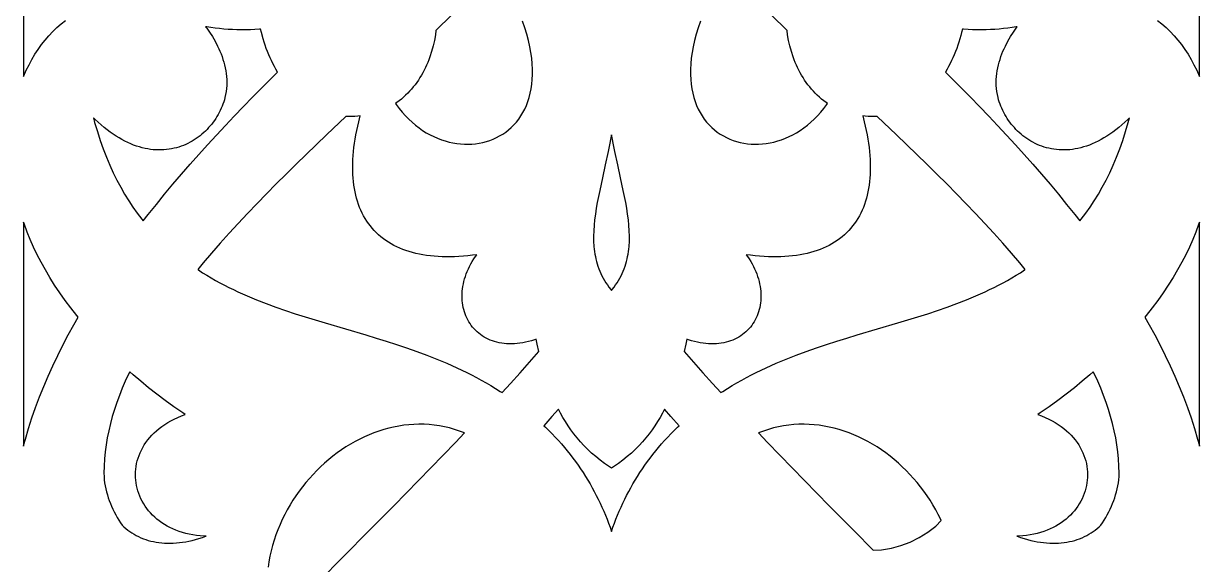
# Model space of a CAD drawing. Extents: x -340 to 340, y -265 to 265.
# Drawn here: x -290 to -230.4, y -152.7 to -125.3 of the extents above; entities that cross this region are included whole.
import ezdxf

# ---------------------------------------------------------------- set-up
doc = ezdxf.new("R2010")
doc.units = 0
doc.layers.add('LAYER_1', color=18, linetype='CONTINUOUS')

msp = doc.modelspace()

# ---------------------------------------------------------------- linework, layer by layer
at = {"layer": 'LAYER_1'}
for points in [[(-290.021, -116.634), (-290.021, -127.98), (-290.007, -127.945), (-289.88, -127.658), (-289.743, -127.38), (-289.596, -127.111), (-289.44, -126.851), (-289.276, -126.6), (-289.103, -126.359), (-288.921, -126.128), (-288.731, -125.907), (-288.534, -125.697), (-288.329, -125.497), (-288.116, -125.309), (-287.896, -125.132)], [(-232.547, -125.132), (-232.327, -125.309), (-232.114, -125.497), (-231.909, -125.697), (-231.712, -125.907), (-231.522, -126.128), (-231.34, -126.359), (-231.167, -126.6), (-231.003, -126.851), (-230.847, -127.111), (-230.7, -127.38), (-230.563, -127.658), (-230.436, -127.945), (-230.422, -127.98), (-230.422, -116.634)], [(-268.308, -124.845), (-269.119, -125.642), (-269.147, -125.858), (-269.199, -126.145), (-269.263, -126.429), (-269.341, -126.711), (-269.432, -126.987), (-269.483, -127.125), (-269.538, -127.261), (-269.595, -127.394), (-269.656, -127.526), (-269.72, -127.657), (-269.788, -127.785), (-269.859, -127.911), (-269.933, -128.035), (-270.011, -128.157), (-270.092, -128.276), (-270.177, -128.392), (-270.266, -128.506), (-270.357, -128.616), (-270.453, -128.724), (-270.551, -128.828), (-270.654, -128.929), (-270.76, -129.026), (-270.869, -129.12), (-270.982, -129.21), (-271.098, -129.295), (-271.165, -129.341), (-271.132, -129.39), (-270.982, -129.594), (-270.826, -129.787), (-270.664, -129.969), (-270.498, -130.139), (-270.327, -130.299), (-270.153, -130.447), (-269.974, -130.584), (-269.792, -130.711), (-269.607, -130.827), (-269.419, -130.932), (-269.229, -131.027), (-269.038, -131.111), (-268.845, -131.185), (-268.651, -131.248), (-268.456, -131.301), (-268.261, -131.344), (-268.067, -131.376), (-267.873, -131.399), (-267.68, -131.411), (-267.488, -131.413), (-267.299, -131.405), (-267.111, -131.388), (-266.926, -131.36), (-266.744, -131.323), (-266.565, -131.276), (-266.39, -131.22), (-266.219, -131.154), (-266.053, -131.078), (-265.891, -130.993), (-265.735, -130.899), (-265.584, -130.796), (-265.439, -130.683), (-265.3, -130.561), (-265.168, -130.429), (-265.043, -130.289), (-264.925, -130.139), (-264.815, -129.98), (-264.713, -129.811), (-264.619, -129.633), (-264.534, -129.446), (-264.459, -129.25), (-264.393, -129.044), (-264.337, -128.828), (-264.291, -128.603), (-264.257, -128.369), (-264.234, -128.125), (-264.223, -127.872), (-264.225, -127.609), (-264.239, -127.337), (-264.266, -127.055), (-264.308, -126.764), (-264.363, -126.464), (-264.433, -126.155), (-264.518, -125.836), (-264.619, -125.508), (-264.736, -125.171)], [(-255.707, -125.171), (-255.824, -125.508), (-255.925, -125.836), (-256.01, -126.155), (-256.08, -126.464), (-256.136, -126.764), (-256.177, -127.055), (-256.205, -127.337), (-256.219, -127.609), (-256.22, -127.872), (-256.209, -128.125), (-256.186, -128.369), (-256.152, -128.603), (-256.107, -128.828), (-256.051, -129.044), (-255.985, -129.25), (-255.909, -129.446), (-255.824, -129.633), (-255.731, -129.811), (-255.628, -129.98), (-255.518, -130.139), (-255.4, -130.289), (-255.275, -130.429), (-255.143, -130.561), (-255.004, -130.683), (-254.859, -130.796), (-254.709, -130.899), (-254.552, -130.993), (-254.391, -131.078), (-254.224, -131.154), (-254.053, -131.22), (-253.878, -131.276), (-253.7, -131.323), (-253.518, -131.36), (-253.333, -131.388), (-253.145, -131.405), (-252.955, -131.413), (-252.764, -131.411), (-252.571, -131.399), (-252.377, -131.376), (-252.182, -131.344), (-251.987, -131.301), (-251.793, -131.248), (-251.599, -131.185), (-251.406, -131.111), (-251.214, -131.027), (-251.024, -130.932), (-250.837, -130.827), (-250.652, -130.711), (-250.47, -130.584), (-250.291, -130.447), (-250.116, -130.299), (-249.945, -130.139), (-249.779, -129.969), (-249.618, -129.787), (-249.462, -129.594), (-249.312, -129.39), (-249.279, -129.341), (-249.346, -129.295), (-249.462, -129.21), (-249.575, -129.12), (-249.684, -129.026), (-249.79, -128.929), (-249.892, -128.828), (-249.991, -128.724), (-250.086, -128.616), (-250.178, -128.506), (-250.266, -128.392), (-250.351, -128.276), (-250.432, -128.157), (-250.51, -128.035), (-250.585, -127.911), (-250.656, -127.785), (-250.723, -127.657), (-250.788, -127.526), (-250.849, -127.394), (-250.906, -127.261), (-250.96, -127.125), (-251.011, -126.987), (-251.102, -126.711), (-251.18, -126.429), (-251.245, -126.145), (-251.296, -125.858), (-251.325, -125.642), (-252.135, -124.845)], [(-275.053, -153.594), (-273.785, -152.305), (-272.52, -151.025), (-271.257, -149.749), (-270, -148.472), (-268.75, -147.186), (-268.128, -146.539), (-267.669, -146.056), (-267.919, -145.96), (-268.175, -145.875), (-268.432, -145.801), (-268.689, -145.74), (-268.947, -145.692), (-269.206, -145.654), (-269.464, -145.629), (-269.723, -145.614), (-269.981, -145.611), (-270.239, -145.619), (-270.496, -145.637), (-270.753, -145.666), (-271.008, -145.705), (-271.262, -145.755), (-271.514, -145.814), (-271.765, -145.883), (-272.014, -145.962), (-272.26, -146.05), (-272.504, -146.147), (-272.746, -146.254), (-272.984, -146.369), (-273.22, -146.492), (-273.452, -146.624), (-273.68, -146.765), (-273.905, -146.913), (-274.125, -147.069), (-274.341, -147.232), (-274.553, -147.403), (-274.76, -147.581), (-274.962, -147.766), (-275.158, -147.957), (-275.349, -148.155), (-275.535, -148.36), (-275.714, -148.57), (-275.887, -148.787), (-276.054, -149.008), (-276.214, -149.236), (-276.367, -149.468), (-276.513, -149.706), (-276.652, -149.948), (-276.783, -150.195), (-276.906, -150.447), (-277.022, -150.702), (-277.129, -150.961), (-277.228, -151.224), (-277.318, -151.491), (-277.399, -151.761), (-277.471, -152.033), (-277.533, -152.309), (-277.586, -152.588), (-277.629, -152.869)]]:
    msp.add_lwpolyline(points, dxfattribs=at)
for points in [[(-283.95, -135.3), (-283.7, -134.978), (-283.289, -134.461), (-282.87, -133.947), (-282.446, -133.437), (-282.016, -132.931), (-281.58, -132.429), (-281.14, -131.931), (-280.695, -131.438), (-280.246, -130.948), (-279.793, -130.462), (-279.338, -129.981), (-278.88, -129.504), (-278.419, -129.031), (-277.957, -128.563), (-277.494, -128.099), (-277.144, -127.753), (-277.227, -127.612), (-277.307, -127.469), (-277.383, -127.323), (-277.456, -127.174), (-277.526, -127.023), (-277.593, -126.87), (-277.656, -126.714), (-277.716, -126.556), (-277.773, -126.396), (-277.826, -126.235), (-277.877, -126.071), (-277.967, -125.74), (-278.004, -125.576), (-278.063, -125.581), (-278.295, -125.596), (-278.525, -125.606), (-278.754, -125.611), (-278.981, -125.612), (-279.206, -125.609), (-279.43, -125.601), (-279.652, -125.589), (-279.872, -125.572), (-280.09, -125.551), (-280.307, -125.526), (-280.522, -125.496), (-280.735, -125.462), (-280.79, -125.453), (-280.737, -125.521), (-280.59, -125.729), (-280.447, -125.951), (-280.31, -126.188), (-280.182, -126.435), (-280.121, -126.566), (-280.064, -126.697), (-280.009, -126.832), (-279.959, -126.968), (-279.912, -127.107), (-279.87, -127.248), (-279.832, -127.391), (-279.799, -127.536), (-279.771, -127.683), (-279.749, -127.831), (-279.732, -127.98), (-279.722, -128.131), (-279.719, -128.282), (-279.723, -128.435), (-279.733, -128.587), (-279.752, -128.741), (-279.778, -128.894), (-279.813, -129.046), (-279.843, -129.157), (-279.877, -129.267), (-279.915, -129.375), (-279.956, -129.483), (-280.001, -129.59), (-280.05, -129.695), (-280.102, -129.799), (-280.157, -129.902), (-280.216, -130.003), (-280.279, -130.103), (-280.344, -130.201), (-280.413, -130.296), (-280.485, -130.39), (-280.56, -130.482), (-280.638, -130.571), (-280.72, -130.659), (-280.804, -130.743), (-280.891, -130.825), (-280.981, -130.904), (-281.074, -130.98), (-281.17, -131.054), (-281.269, -131.124), (-281.37, -131.19), (-281.474, -131.254), (-281.58, -131.313), (-281.689, -131.369), (-281.801, -131.422), (-281.915, -131.47), (-282.031, -131.514), (-282.149, -131.554), (-282.27, -131.589), (-282.393, -131.62), (-282.518, -131.646), (-282.645, -131.668), (-282.774, -131.684), (-282.904, -131.696), (-283.037, -131.702), (-283.171, -131.703), (-283.307, -131.698), (-283.444, -131.688), (-283.583, -131.672), (-283.723, -131.651), (-283.864, -131.623), (-284.006, -131.59), (-284.15, -131.55), (-284.295, -131.504), (-284.44, -131.452), (-284.587, -131.394), (-284.734, -131.329), (-284.882, -131.257), (-285.031, -131.178), (-285.181, -131.093), (-285.331, -131.001), (-285.481, -130.902), (-285.633, -130.795), (-285.784, -130.681), (-285.936, -130.56), (-286.089, -130.432), (-286.242, -130.296), (-286.395, -130.152), (-286.478, -130.07), (-286.416, -130.305), (-286.279, -130.77), (-286.135, -131.22), (-285.981, -131.653), (-285.82, -132.072), (-285.651, -132.475), (-285.473, -132.863), (-285.288, -133.238), (-285.096, -133.598), (-284.896, -133.945), (-284.689, -134.279), (-284.475, -134.6), (-284.254, -134.909), (-284.027, -135.206)], [(-239.724, -130.659), (-239.805, -130.571), (-239.883, -130.482), (-239.958, -130.39), (-240.031, -130.296), (-240.099, -130.201), (-240.165, -130.103), (-240.227, -130.003), (-240.286, -129.902), (-240.342, -129.799), (-240.394, -129.695), (-240.442, -129.59), (-240.487, -129.483), (-240.528, -129.375), (-240.566, -129.267), (-240.6, -129.157), (-240.63, -129.046), (-240.665, -128.894), (-240.691, -128.741), (-240.71, -128.587), (-240.721, -128.435), (-240.724, -128.282), (-240.721, -128.131), (-240.711, -127.98), (-240.695, -127.831), (-240.672, -127.683), (-240.645, -127.536), (-240.612, -127.391), (-240.574, -127.248), (-240.531, -127.107), (-240.485, -126.968), (-240.434, -126.832), (-240.38, -126.697), (-240.322, -126.566), (-240.261, -126.435), (-240.133, -126.188), (-239.996, -125.951), (-239.853, -125.729), (-239.707, -125.521), (-239.654, -125.453), (-239.708, -125.462), (-239.921, -125.496), (-240.136, -125.526), (-240.353, -125.551), (-240.571, -125.572), (-240.791, -125.589), (-241.013, -125.601), (-241.237, -125.609), (-241.462, -125.612), (-241.689, -125.611), (-241.918, -125.606), (-242.148, -125.596), (-242.38, -125.581), (-242.439, -125.576), (-242.476, -125.739), (-242.52, -125.906), (-242.567, -126.071), (-242.617, -126.235), (-242.67, -126.396), (-242.727, -126.556), (-242.787, -126.714), (-242.85, -126.87), (-242.917, -127.023), (-242.987, -127.174), (-243.06, -127.323), (-243.136, -127.469), (-243.216, -127.612), (-243.299, -127.753), (-242.949, -128.099), (-242.486, -128.563), (-242.024, -129.031), (-241.563, -129.504), (-241.105, -129.981), (-240.65, -130.462), (-240.198, -130.948), (-239.749, -131.438), (-239.304, -131.931), (-238.863, -132.429), (-238.427, -132.931), (-237.997, -133.437), (-237.573, -133.947), (-237.154, -134.461), (-236.743, -134.978), (-236.493, -135.3), (-236.416, -135.206), (-236.189, -134.909), (-235.968, -134.6), (-235.754, -134.279), (-235.547, -133.945), (-235.347, -133.598), (-235.155, -133.238), (-234.97, -132.863), (-234.793, -132.475), (-234.623, -132.072), (-234.462, -131.653), (-234.309, -131.22), (-234.164, -130.77), (-234.028, -130.305), (-233.966, -130.07), (-234.049, -130.152), (-234.202, -130.296), (-234.354, -130.432), (-234.507, -130.56), (-234.659, -130.681), (-234.81, -130.795), (-234.962, -130.902), (-235.112, -131.001), (-235.262, -131.093), (-235.412, -131.178), (-235.561, -131.257), (-235.709, -131.329), (-235.856, -131.394), (-236.003, -131.452), (-236.149, -131.504), (-236.293, -131.55), (-236.437, -131.59), (-236.579, -131.623), (-236.721, -131.651), (-236.861, -131.672), (-236.999, -131.688), (-237.137, -131.698), (-237.272, -131.703), (-237.406, -131.702), (-237.539, -131.696), (-237.67, -131.684), (-237.798, -131.668), (-237.925, -131.646), (-238.05, -131.62), (-238.173, -131.589), (-238.294, -131.554), (-238.412, -131.514), (-238.529, -131.47), (-238.643, -131.422), (-238.754, -131.369), (-238.863, -131.313), (-238.97, -131.254), (-239.073, -131.19), (-239.175, -131.124), (-239.273, -131.054), (-239.369, -130.98), (-239.462, -130.904), (-239.552, -130.825), (-239.639, -130.743)], [(-266.472, -141.298), (-266.575, -141.247), (-266.674, -141.191), (-266.769, -141.131), (-266.861, -141.067), (-266.949, -140.998), (-267.033, -140.926), (-267.112, -140.85), (-267.188, -140.77), (-267.26, -140.686), (-267.327, -140.6), (-267.391, -140.509), (-267.449, -140.416), (-267.504, -140.32), (-267.553, -140.221), (-267.599, -140.12), (-267.639, -140.016), (-267.675, -139.909), (-267.707, -139.801), (-267.733, -139.69), (-267.755, -139.577), (-267.772, -139.462), (-267.784, -139.346), (-267.791, -139.228), (-267.793, -139.109), (-267.79, -138.988), (-267.782, -138.866), (-267.769, -138.743), (-267.751, -138.62), (-267.727, -138.495), (-267.699, -138.37), (-267.665, -138.244), (-267.625, -138.117), (-267.581, -137.99), (-267.531, -137.863), (-267.475, -137.736), (-267.414, -137.609), (-267.348, -137.482), (-267.276, -137.356), (-267.199, -137.229), (-267.115, -137.103), (-267.055, -137.018), (-267.266, -137.046), (-267.499, -137.072), (-267.728, -137.093), (-267.952, -137.108), (-268.172, -137.119), (-268.388, -137.125), (-268.6, -137.125), (-268.807, -137.121), (-269.01, -137.112), (-269.208, -137.097), (-269.402, -137.078), (-269.592, -137.054), (-269.778, -137.025), (-269.959, -136.99), (-270.136, -136.951), (-270.308, -136.908), (-270.476, -136.859), (-270.64, -136.805), (-270.799, -136.747), (-270.953, -136.684), (-271.103, -136.615), (-271.249, -136.543), (-271.39, -136.465), (-271.526, -136.383), (-271.657, -136.296), (-271.784, -136.204), (-271.906, -136.107), (-272.023, -136.007), (-272.136, -135.901), (-272.243, -135.791), (-272.346, -135.677), (-272.443, -135.558), (-272.536, -135.436), (-272.624, -135.308), (-272.706, -135.177), (-272.783, -135.042), (-272.856, -134.903), (-272.923, -134.76), (-272.985, -134.613), (-273.042, -134.462), (-273.094, -134.307), (-273.141, -134.149), (-273.183, -133.987), (-273.22, -133.822), (-273.252, -133.653), (-273.279, -133.481), (-273.301, -133.305), (-273.318, -133.126), (-273.329, -132.943), (-273.336, -132.757), (-273.338, -132.568), (-273.335, -132.375), (-273.327, -132.179), (-273.314, -131.98), (-273.296, -131.778), (-273.274, -131.573), (-273.246, -131.364), (-273.213, -131.153), (-273.175, -130.938), (-273.133, -130.72), (-273.085, -130.499), (-273.033, -130.274), (-272.954, -129.98), (-273.084, -129.992), (-273.226, -130.001), (-273.366, -130.005), (-273.505, -130.005), (-273.642, -130.001), (-273.686, -129.998), (-274.664, -130.931), (-275.695, -131.927), (-276.205, -132.426), (-276.71, -132.925), (-277.209, -133.424), (-277.702, -133.924), (-278.188, -134.425), (-278.667, -134.925), (-279.136, -135.426), (-279.597, -135.928), (-280.047, -136.429), (-280.486, -136.931), (-280.914, -137.434), (-281.19, -137.768), (-281.16, -137.788), (-280.946, -137.927), (-280.73, -138.061), (-280.511, -138.191), (-280.29, -138.318), (-280.067, -138.44), (-279.842, -138.559), (-279.614, -138.674), (-279.385, -138.786), (-279.154, -138.895), (-278.686, -139.104), (-278.21, -139.302), (-277.729, -139.49), (-277.241, -139.669), (-276.748, -139.841), (-276.25, -140.006), (-275.748, -140.166), (-275.242, -140.322), (-274.733, -140.475), (-273.706, -140.778), (-272.674, -141.083), (-272.156, -141.24), (-271.638, -141.401), (-271.121, -141.567), (-270.605, -141.74), (-270.091, -141.921), (-269.578, -142.111), (-269.068, -142.311), (-268.562, -142.523), (-268.06, -142.747), (-267.809, -142.865), (-267.561, -142.986), (-267.313, -143.111), (-267.067, -143.24), (-266.823, -143.373), (-266.579, -143.51), (-266.337, -143.652), (-266.097, -143.798), (-265.859, -143.948), (-265.766, -144.009), (-265.34, -143.54), (-264.858, -143.002), (-264.382, -142.462), (-263.91, -141.917), (-263.991, -141.546), (-264.04, -141.306), (-264.124, -141.335), (-264.276, -141.382), (-264.425, -141.422), (-264.572, -141.457), (-264.717, -141.485), (-264.859, -141.507), (-265, -141.524), (-265.138, -141.535), (-265.273, -141.54), (-265.406, -141.539), (-265.536, -141.533), (-265.663, -141.522), (-265.788, -141.505), (-265.91, -141.483), (-266.029, -141.456), (-266.144, -141.424), (-266.257, -141.387), (-266.366, -141.345)], [(-253.255, -140.77), (-253.331, -140.85), (-253.411, -140.926), (-253.495, -140.998), (-253.583, -141.067), (-253.674, -141.131), (-253.77, -141.191), (-253.869, -141.247), (-253.971, -141.298), (-254.077, -141.345), (-254.187, -141.387), (-254.299, -141.424), (-254.415, -141.456), (-254.534, -141.483), (-254.656, -141.505), (-254.78, -141.522), (-254.908, -141.533), (-255.038, -141.539), (-255.171, -141.54), (-255.306, -141.535), (-255.444, -141.524), (-255.584, -141.507), (-255.727, -141.485), (-255.871, -141.457), (-256.018, -141.422), (-256.168, -141.382), (-256.319, -141.335), (-256.404, -141.306), (-256.453, -141.546), (-256.534, -141.917), (-256.061, -142.462), (-255.585, -143.002), (-255.103, -143.54), (-254.677, -144.009), (-254.585, -143.948), (-254.346, -143.798), (-254.106, -143.652), (-253.864, -143.51), (-253.621, -143.373), (-253.376, -143.24), (-253.13, -143.111), (-252.883, -142.986), (-252.634, -142.865), (-252.384, -142.747), (-251.882, -142.523), (-251.375, -142.311), (-250.865, -142.111), (-250.353, -141.921), (-249.838, -141.74), (-249.322, -141.567), (-248.805, -141.401), (-248.287, -141.24), (-247.77, -141.083), (-246.737, -140.778), (-245.71, -140.475), (-245.201, -140.322), (-244.695, -140.166), (-244.193, -140.006), (-243.695, -139.841), (-243.202, -139.669), (-242.714, -139.49), (-242.233, -139.302), (-241.758, -139.104), (-241.289, -138.895), (-241.058, -138.786), (-240.829, -138.674), (-240.602, -138.559), (-240.376, -138.44), (-240.153, -138.318), (-239.932, -138.191), (-239.714, -138.061), (-239.497, -137.927), (-239.283, -137.788), (-239.253, -137.768), (-239.529, -137.434), (-239.957, -136.931), (-240.396, -136.429), (-240.847, -135.928), (-241.307, -135.426), (-241.777, -134.925), (-242.255, -134.425), (-242.741, -133.924), (-243.234, -133.425), (-243.733, -132.925), (-244.238, -132.426), (-244.748, -131.928), (-245.779, -130.932), (-246.758, -129.998), (-246.802, -130.001), (-246.939, -130.006), (-247.077, -130.006), (-247.217, -130.001), (-247.359, -129.992), (-247.489, -129.98), (-247.41, -130.274), (-247.358, -130.499), (-247.31, -130.72), (-247.268, -130.938), (-247.23, -131.153), (-247.197, -131.364), (-247.17, -131.573), (-247.147, -131.778), (-247.129, -131.98), (-247.116, -132.179), (-247.108, -132.375), (-247.105, -132.568), (-247.107, -132.757), (-247.114, -132.943), (-247.126, -133.126), (-247.143, -133.305), (-247.164, -133.481), (-247.191, -133.653), (-247.223, -133.822), (-247.26, -133.987), (-247.302, -134.149), (-247.349, -134.307), (-247.401, -134.462), (-247.458, -134.613), (-247.52, -134.76), (-247.588, -134.903), (-247.66, -135.042), (-247.737, -135.177), (-247.82, -135.308), (-247.907, -135.435), (-248, -135.558), (-248.098, -135.677), (-248.2, -135.791), (-248.308, -135.901), (-248.42, -136.007), (-248.537, -136.107), (-248.659, -136.204), (-248.786, -136.295), (-248.918, -136.382), (-249.054, -136.465), (-249.195, -136.542), (-249.34, -136.615), (-249.49, -136.683), (-249.645, -136.747), (-249.804, -136.805), (-249.967, -136.859), (-250.135, -136.907), (-250.308, -136.951), (-250.485, -136.99), (-250.666, -137.024), (-250.851, -137.053), (-251.041, -137.078), (-251.235, -137.097), (-251.434, -137.111), (-251.637, -137.121), (-251.844, -137.125), (-252.055, -137.124), (-252.271, -137.119), (-252.491, -137.108), (-252.716, -137.092), (-252.945, -137.071), (-253.178, -137.045), (-253.389, -137.017), (-253.328, -137.103), (-253.245, -137.229), (-253.167, -137.355), (-253.095, -137.482), (-253.029, -137.609), (-252.968, -137.736), (-252.913, -137.863), (-252.863, -137.99), (-252.818, -138.117), (-252.779, -138.243), (-252.745, -138.369), (-252.716, -138.495), (-252.693, -138.619), (-252.675, -138.743), (-252.661, -138.866), (-252.653, -138.988), (-252.651, -139.109), (-252.653, -139.228), (-252.66, -139.346), (-252.672, -139.462), (-252.689, -139.577), (-252.71, -139.69), (-252.737, -139.8), (-252.768, -139.909), (-252.804, -140.016), (-252.845, -140.12), (-252.89, -140.221), (-252.94, -140.32), (-252.994, -140.416), (-253.053, -140.509), (-253.116, -140.599), (-253.184, -140.686)], [(-260.222, -130.936), (-260.249, -131.085), (-260.317, -131.439), (-260.388, -131.787), (-260.535, -132.464), (-260.682, -133.118), (-260.82, -133.751), (-260.883, -134.059), (-260.941, -134.362), (-260.993, -134.659), (-261.038, -134.951), (-261.075, -135.238), (-261.104, -135.52), (-261.122, -135.796), (-261.13, -136.068), (-261.126, -136.335), (-261.11, -136.598), (-261.098, -136.726), (-261.081, -136.854), (-261.062, -136.981), (-261.038, -137.107), (-261.011, -137.232), (-260.98, -137.356), (-260.945, -137.479), (-260.906, -137.601), (-260.863, -137.723), (-260.815, -137.843), (-260.763, -137.963), (-260.707, -138.082), (-260.645, -138.2), (-260.579, -138.318), (-260.508, -138.435), (-260.432, -138.551), (-260.35, -138.667), (-260.263, -138.783), (-260.221, -138.834), (-260.18, -138.783), (-260.093, -138.667), (-260.012, -138.551), (-259.935, -138.435), (-259.864, -138.318), (-259.798, -138.2), (-259.737, -138.082), (-259.68, -137.963), (-259.628, -137.843), (-259.58, -137.723), (-259.537, -137.601), (-259.498, -137.479), (-259.463, -137.356), (-259.432, -137.232), (-259.405, -137.107), (-259.382, -136.981), (-259.362, -136.854), (-259.346, -136.726), (-259.333, -136.598), (-259.317, -136.335), (-259.313, -136.068), (-259.321, -135.796), (-259.34, -135.52), (-259.368, -135.238), (-259.405, -134.951), (-259.45, -134.659), (-259.502, -134.362), (-259.561, -134.059), (-259.624, -133.751), (-259.762, -133.118), (-259.908, -132.464), (-260.055, -131.787), (-260.126, -131.439), (-260.195, -131.085)], [(-290.021, -146.723), (-290, -146.642), (-289.925, -146.371), (-289.766, -145.832), (-289.593, -145.295), (-289.406, -144.76), (-289.206, -144.228), (-288.994, -143.698), (-288.769, -143.171), (-288.533, -142.646), (-288.284, -142.124), (-288.025, -141.604), (-287.755, -141.087), (-287.474, -140.573), (-287.251, -140.18), (-287.315, -140.1), (-287.62, -139.716), (-287.91, -139.33), (-288.184, -138.943), (-288.443, -138.556), (-288.686, -138.17), (-288.914, -137.784), (-289.128, -137.398), (-289.327, -137.013), (-289.511, -136.63), (-289.681, -136.247), (-289.838, -135.866), (-289.98, -135.487), (-290.021, -135.367)], [(-230.422, -146.724), (-230.422, -135.367), (-230.463, -135.488), (-230.606, -135.867), (-230.762, -136.248), (-230.932, -136.63), (-231.117, -137.013), (-231.316, -137.398), (-231.529, -137.784), (-231.757, -138.17), (-232.001, -138.556), (-232.26, -138.943), (-232.534, -139.33), (-232.824, -139.716), (-233.128, -140.1), (-233.192, -140.18), (-232.969, -140.573), (-232.689, -141.087), (-232.418, -141.604), (-232.159, -142.124), (-231.911, -142.646), (-231.674, -143.171), (-231.449, -143.698), (-231.237, -144.228), (-231.037, -144.76), (-230.851, -145.295), (-230.677, -145.832), (-230.518, -146.371), (-230.443, -146.642)], [(-280.76, -151.29), (-280.876, -151.286), (-281.071, -151.273), (-281.261, -151.253), (-281.446, -151.226), (-281.627, -151.191), (-281.802, -151.151), (-281.972, -151.103), (-282.137, -151.05), (-282.297, -150.991), (-282.451, -150.925), (-282.6, -150.854), (-282.743, -150.778), (-282.881, -150.697), (-283.013, -150.61), (-283.139, -150.519), (-283.259, -150.423), (-283.374, -150.323), (-283.482, -150.219), (-283.585, -150.111), (-283.681, -149.999), (-283.771, -149.883), (-283.855, -149.765), (-283.932, -149.643), (-284.003, -149.519), (-284.068, -149.392), (-284.126, -149.262), (-284.177, -149.131), (-284.222, -148.997), (-284.26, -148.862), (-284.291, -148.726), (-284.315, -148.588), (-284.333, -148.449), (-284.343, -148.31), (-284.346, -148.17), (-284.343, -148.029), (-284.331, -147.889), (-284.313, -147.749), (-284.288, -147.609), (-284.255, -147.47), (-284.215, -147.332), (-284.167, -147.195), (-284.112, -147.059), (-284.049, -146.925), (-283.979, -146.793), (-283.902, -146.663), (-283.817, -146.536), (-283.724, -146.411), (-283.624, -146.289), (-283.516, -146.169), (-283.401, -146.054), (-283.278, -145.941), (-283.147, -145.833), (-283.009, -145.728), (-282.863, -145.627), (-282.709, -145.531), (-282.548, -145.439), (-282.379, -145.352), (-282.202, -145.27), (-282.017, -145.193), (-281.825, -145.121), (-281.947, -145.04), (-282.405, -144.723), (-282.846, -144.405), (-283.272, -144.084), (-283.684, -143.761), (-284.081, -143.435), (-284.465, -143.106), (-284.637, -142.951), (-284.697, -143.074), (-284.862, -143.433), (-285.016, -143.791), (-285.159, -144.15), (-285.291, -144.508), (-285.412, -144.867), (-285.521, -145.225), (-285.618, -145.583), (-285.703, -145.942), (-285.775, -146.3), (-285.835, -146.658), (-285.883, -147.016), (-285.917, -147.374), (-285.937, -147.732), (-285.944, -148.09), (-285.942, -148.268), (-285.938, -148.436), (-285.914, -148.582), (-285.885, -148.736), (-285.851, -148.888), (-285.813, -149.04), (-285.771, -149.19), (-285.724, -149.338), (-285.673, -149.486), (-285.617, -149.632), (-285.557, -149.776), (-285.493, -149.92), (-285.424, -150.061), (-285.35, -150.202), (-285.272, -150.341), (-285.189, -150.479), (-285.101, -150.616), (-285.019, -150.736), (-284.937, -150.812), (-284.839, -150.897), (-284.738, -150.977), (-284.634, -151.053), (-284.527, -151.125), (-284.417, -151.192), (-284.304, -151.255), (-284.188, -151.314), (-284.07, -151.368), (-283.948, -151.417), (-283.824, -151.462), (-283.697, -151.502), (-283.567, -151.537), (-283.434, -151.568), (-283.298, -151.594), (-283.16, -151.615), (-283.019, -151.631), (-282.875, -151.642), (-282.729, -151.647), (-282.58, -151.648), (-282.429, -151.644), (-282.275, -151.634), (-282.118, -151.619), (-281.959, -151.599), (-281.798, -151.573), (-281.635, -151.541), (-281.469, -151.504), (-281.3, -151.461), (-281.13, -151.413), (-280.957, -151.359), (-280.783, -151.298)], [(-239.683, -151.29), (-239.66, -151.298), (-239.486, -151.359), (-239.313, -151.413), (-239.143, -151.461), (-238.974, -151.504), (-238.808, -151.541), (-238.645, -151.573), (-238.484, -151.599), (-238.325, -151.619), (-238.168, -151.634), (-238.014, -151.644), (-237.863, -151.648), (-237.714, -151.647), (-237.568, -151.642), (-237.424, -151.631), (-237.283, -151.615), (-237.145, -151.594), (-237.009, -151.568), (-236.877, -151.537), (-236.747, -151.502), (-236.619, -151.462), (-236.495, -151.417), (-236.373, -151.368), (-236.255, -151.314), (-236.139, -151.255), (-236.026, -151.192), (-235.916, -151.125), (-235.809, -151.053), (-235.705, -150.977), (-235.604, -150.897), (-235.506, -150.812), (-235.424, -150.736), (-235.342, -150.616), (-235.255, -150.479), (-235.172, -150.341), (-235.093, -150.202), (-235.02, -150.061), (-234.951, -149.919), (-234.886, -149.776), (-234.826, -149.632), (-234.77, -149.486), (-234.719, -149.338), (-234.672, -149.19), (-234.63, -149.04), (-234.592, -148.888), (-234.558, -148.736), (-234.529, -148.582), (-234.505, -148.436), (-234.5, -148.268), (-234.499, -148.09), (-234.506, -147.732), (-234.526, -147.374), (-234.561, -147.016), (-234.608, -146.658), (-234.668, -146.3), (-234.74, -145.942), (-234.825, -145.583), (-234.923, -145.225), (-235.032, -144.867), (-235.152, -144.508), (-235.284, -144.15), (-235.427, -143.791), (-235.581, -143.433), (-235.746, -143.074), (-235.806, -142.951), (-235.978, -143.106), (-236.362, -143.435), (-236.76, -143.761), (-237.171, -144.084), (-237.597, -144.405), (-238.039, -144.723), (-238.496, -145.04), (-238.618, -145.121), (-238.426, -145.193), (-238.241, -145.27), (-238.065, -145.352), (-237.896, -145.439), (-237.734, -145.531), (-237.581, -145.627), (-237.435, -145.728), (-237.296, -145.833), (-237.166, -145.941), (-237.043, -146.054), (-236.927, -146.169), (-236.819, -146.289), (-236.719, -146.411), (-236.627, -146.536), (-236.541, -146.663), (-236.464, -146.793), (-236.394, -146.925), (-236.331, -147.059), (-236.276, -147.195), (-236.229, -147.332), (-236.188, -147.47), (-236.155, -147.609), (-236.13, -147.749), (-236.112, -147.889), (-236.101, -148.029), (-236.097, -148.17), (-236.1, -148.31), (-236.11, -148.449), (-236.128, -148.588), (-236.152, -148.726), (-236.183, -148.862), (-236.221, -148.997), (-236.266, -149.131), (-236.317, -149.262), (-236.375, -149.392), (-236.44, -149.519), (-236.511, -149.643), (-236.588, -149.765), (-236.672, -149.883), (-236.762, -149.999), (-236.858, -150.111), (-236.961, -150.219), (-237.069, -150.323), (-237.184, -150.423), (-237.304, -150.519), (-237.431, -150.61), (-237.563, -150.697), (-237.7, -150.778), (-237.843, -150.854), (-237.992, -150.925), (-238.147, -150.991), (-238.306, -151.05), (-238.471, -151.103), (-238.641, -151.151), (-238.817, -151.191), (-238.997, -151.226), (-239.182, -151.253), (-239.372, -151.273), (-239.568, -151.286)], [(-262.914, -146.441), (-262.76, -146.615), (-262.609, -146.79), (-262.463, -146.968), (-262.32, -147.147), (-262.181, -147.328), (-262.045, -147.511), (-261.914, -147.695), (-261.786, -147.881), (-261.661, -148.068), (-261.54, -148.257), (-261.423, -148.447), (-261.31, -148.639), (-261.2, -148.832), (-261.093, -149.027), (-260.991, -149.223), (-260.891, -149.42), (-260.796, -149.618), (-260.703, -149.817), (-260.615, -150.018), (-260.529, -150.22), (-260.448, -150.423), (-260.369, -150.627), (-260.294, -150.832), (-260.222, -151.047), (-260.149, -150.832), (-260.074, -150.627), (-259.996, -150.423), (-259.914, -150.22), (-259.829, -150.018), (-259.74, -149.817), (-259.648, -149.618), (-259.552, -149.42), (-259.453, -149.223), (-259.35, -149.027), (-259.244, -148.832), (-259.134, -148.639), (-259.02, -148.447), (-258.903, -148.257), (-258.782, -148.068), (-258.658, -147.881), (-258.53, -147.695), (-258.398, -147.511), (-258.262, -147.328), (-258.123, -147.147), (-257.981, -146.968), (-257.834, -146.79), (-257.684, -146.615), (-257.53, -146.441), (-257.372, -146.269), (-257.21, -146.099), (-257.045, -145.931), (-256.876, -145.765), (-256.796, -145.689), (-257.206, -145.228), (-257.533, -144.853), (-257.635, -145.05), (-257.756, -145.267), (-257.885, -145.482), (-258.021, -145.693), (-258.165, -145.901), (-258.317, -146.105), (-258.477, -146.306), (-258.647, -146.504), (-258.826, -146.697), (-259.014, -146.886), (-259.213, -147.072), (-259.421, -147.253), (-259.64, -147.429), (-259.87, -147.601), (-260.222, -147.846), (-260.574, -147.601), (-260.804, -147.429), (-261.022, -147.253), (-261.231, -147.072), (-261.429, -146.886), (-261.617, -146.697), (-261.796, -146.504), (-261.966, -146.306), (-262.126, -146.105), (-262.279, -145.901), (-262.422, -145.693), (-262.559, -145.482), (-262.687, -145.267), (-262.808, -145.05), (-262.91, -144.853), (-263.238, -145.228), (-263.648, -145.689), (-263.568, -145.765), (-263.399, -145.931), (-263.233, -146.099), (-263.072, -146.269)], [(-244.624, -151.363), (-244.194, -151.091), (-243.79, -150.774), (-243.511, -150.503), (-243.537, -150.447), (-243.661, -150.195), (-243.792, -149.948), (-243.931, -149.706), (-244.077, -149.468), (-244.23, -149.236), (-244.39, -149.008), (-244.557, -148.787), (-244.73, -148.57), (-244.909, -148.36), (-245.094, -148.155), (-245.285, -147.957), (-245.482, -147.766), (-245.684, -147.581), (-245.891, -147.403), (-246.102, -147.232), (-246.318, -147.069), (-246.539, -146.913), (-246.763, -146.765), (-246.992, -146.624), (-247.224, -146.492), (-247.459, -146.369), (-247.698, -146.254), (-247.939, -146.147), (-248.183, -146.05), (-248.43, -145.962), (-248.678, -145.883), (-248.929, -145.814), (-249.182, -145.755), (-249.436, -145.705), (-249.691, -145.666), (-249.947, -145.637), (-250.204, -145.619), (-250.462, -145.611), (-250.721, -145.614), (-250.979, -145.629), (-251.238, -145.654), (-251.496, -145.692), (-251.754, -145.74), (-252.012, -145.801), (-252.269, -145.875), (-252.524, -145.96), (-252.774, -146.056), (-252.315, -146.539), (-251.694, -147.186), (-250.444, -148.472), (-249.187, -149.749), (-247.924, -151.025), (-246.964, -152.001), (-246.537, -151.977), (-246.038, -151.897), (-245.55, -151.767), (-245.077, -151.589)]]:
    msp.add_lwpolyline(points, close=True, dxfattribs=at)

doc.saveas('drawing.dxf')
